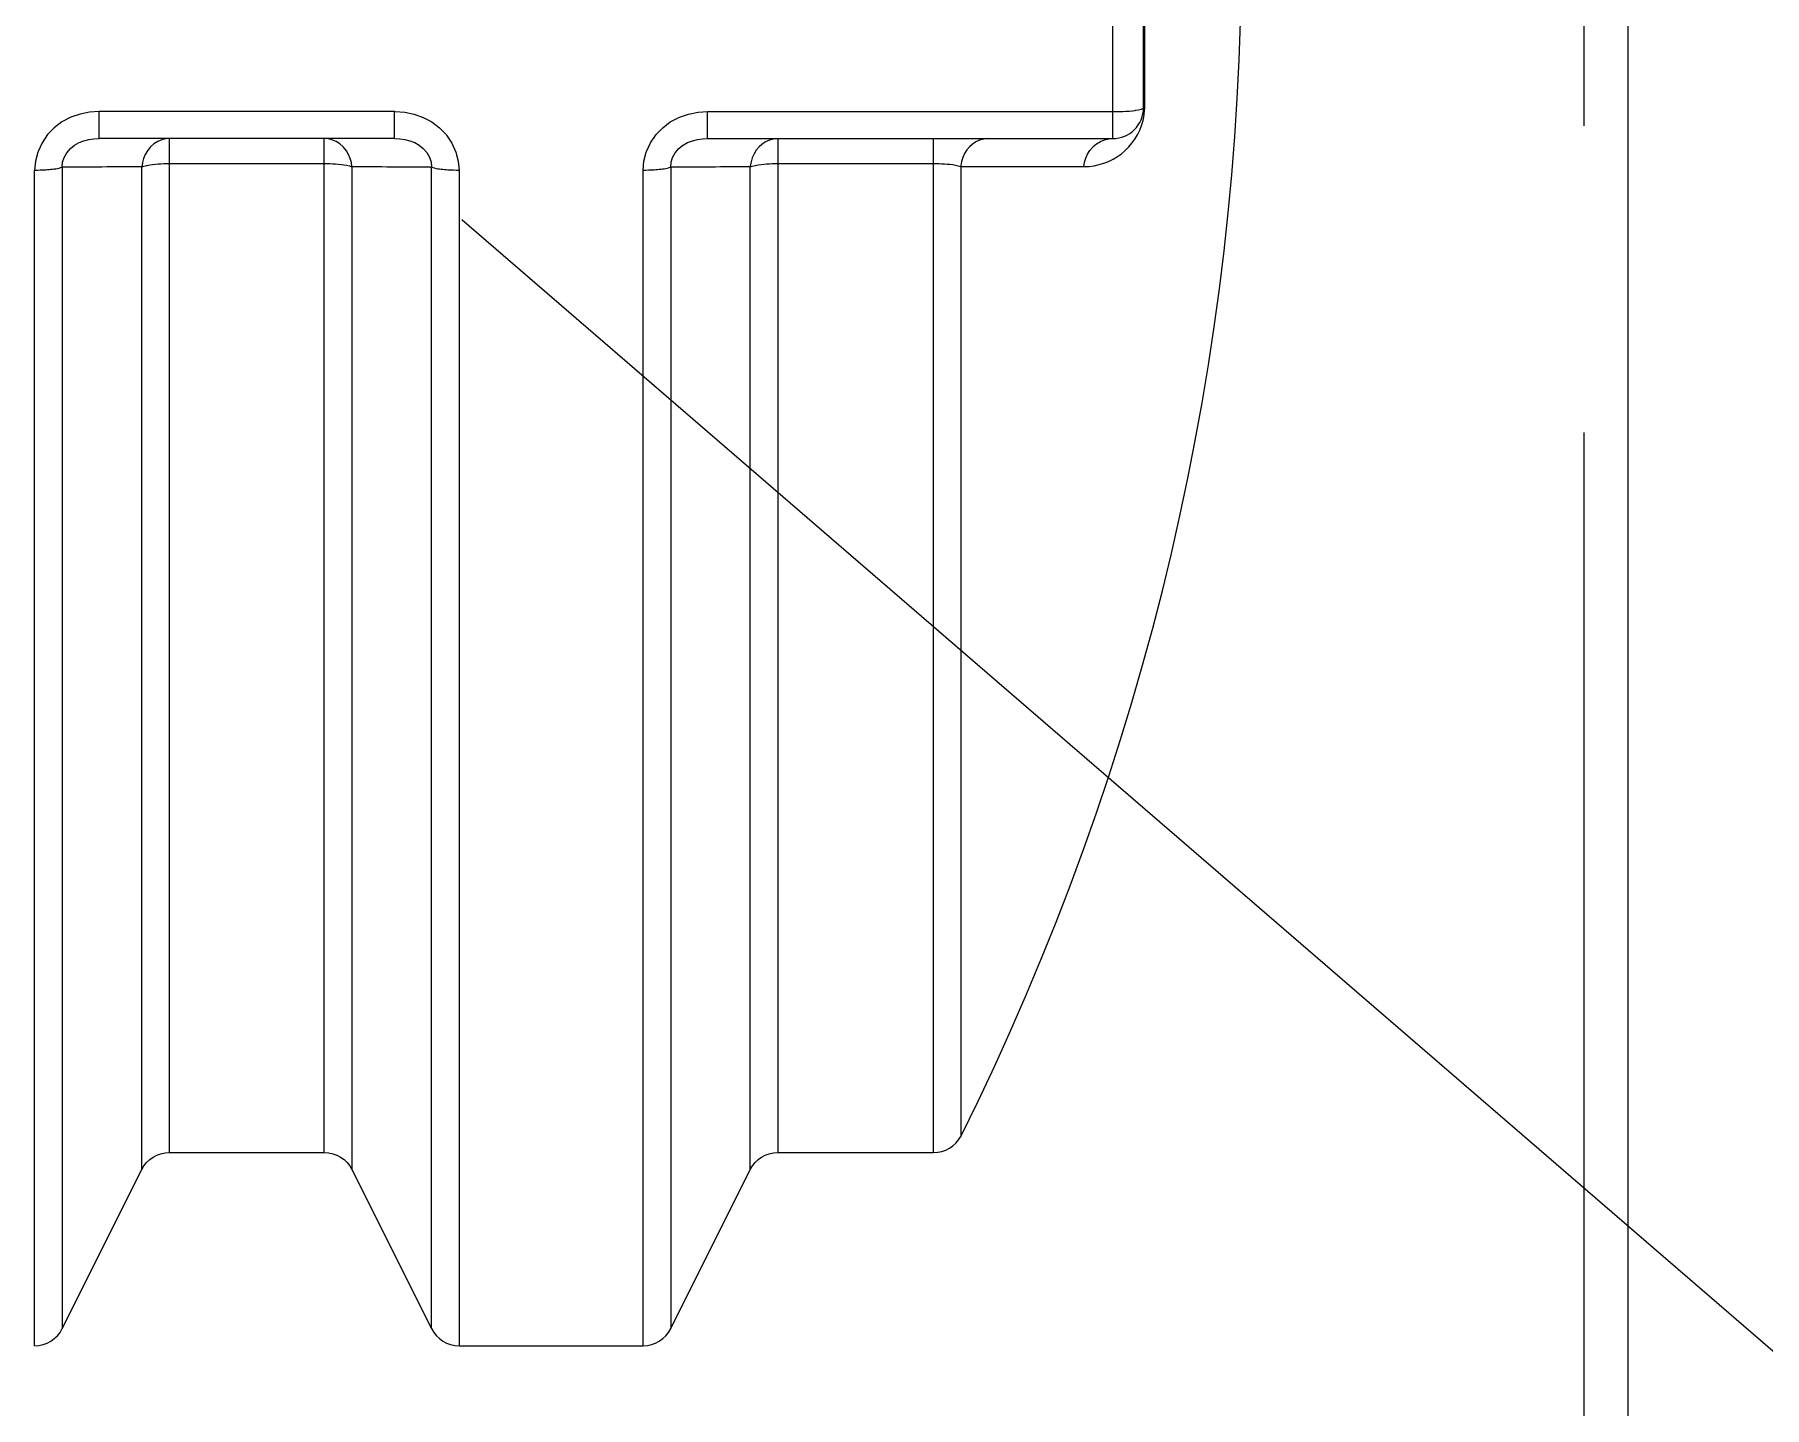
# Model space of a CAD drawing. Header units: millimetres. Extents: x -44713 to 26888, y -13000 to 43000.
# Drawn here: x 9348 to 10243, y 18918 to 19629 of the extents above; entities that cross this region are included whole.
import ezdxf

# ---------------------------------------------------------------- set-up
doc = ezdxf.new("R2010")
doc.units = ezdxf.units.MM
doc.header["$MEASUREMENT"] = 0
doc.linetypes.add('1735 X DT-5BR-Grids$0$CENTER2', pattern=[28.575, 19.05, -3.175, 3.175, -3.175])
doc.layers.add('00-First Floor Projection', color=1, linetype='Continuous')
for name, color, linetype, lineweight in [('07--DIM-2', 2, 'Continuous', 25), ('1735 X DT-5BR-Grids$0$03--GRID', 252, '1735 X DT-5BR-Grids$0$CENTER2', 5), ('1735 X DT-5BR-RFP$0$0-MEP', 251, 'Continuous', 20)]:
    doc.layers.add(name, color=color, linetype=linetype, lineweight=lineweight)
doc.styles.add('1735 X DT-5BR-RFP$0$ARIAL', font='swiss.ttf')
doc.dimstyles.new('1735 X DT-5BR-RFP$0$A&B DIM', dxfattribs={"dimtxt": 250, "dimasz": 250, "dimexe": 100, "dimexo": 100, "dimgap": 0, "dimtad": 0, "dimdec": 0, "dimzin": 12, "dimdsep": 46, "dimtxsty": '1735 X DT-5BR-RFP$0$ARIAL', "dimcen": 0, "dimdle": 100, "dimclrd": 11, "dimclre": 11, "dimclrt": 7, "dimadec": 0, "dimazin": 0, "dimtfac": 1, "dimtdec": 0, "dimtmove": 1, "dimatfit": 2, "dimfxl": 1, "dimtvp": 0.75, "dimtolj": 1, "dimtzin": 12, "dimlwd": 18, "dimlwe": 18, "dimarcsym": 0})

# ---------------------------------------------------------------- blocks, each defined once
blk = doc.blocks.new('1735 X DT-5BR-RFP$0$RUTRUI')
blk.add_lwpolyline([(-2314, 2246.9), (386.21, 2246.9), (386.21, 396.88), (-2314, 396.88)], close=True)
for points in [[(-123.71, 596.88, 0.284048), (-109.4, 605.72), (-68.24, 688.04, -0.284048), (-53.93, 696.89), (26.71, 696.89, 0.275364), (40.78, 705.27, 0.23586), (40.78, 1938.5, 0.275364), (26.71, 1946.89), (-53.93, 1946.89, -0.284048), (-68.24, 1955.73), (-109.4, 2038.05, 0.284048), (-123.71, 2046.9)], [(135.75, 1237.9), (135.66, 1238), (135.59, 1238.13), (135.57, 1238.26), (135.57, 1238.41), (135.58, 1238.45), (135.63, 1238.57), (135.71, 1238.67), (135.81, 1238.76), (135.92, 1238.84), (136.04, 1238.93), (136.1, 1238.98), (136.1, 1404.81, 0.41409), (104.52, 1436.38), (40.78, 1436.38), (40.78, 1938.5)], [(-90.32, 1221.88), (119.45, 1221.88, 0.414187), (135.45, 1237.88), (135.45, 1405.9, 0.414187), (119.45, 1421.9), (-90.32, 1421.9)], [(-123.71, 596.88), (-123.71, 1205.59, 0.016504), (-117.94, 1205.77), (-117.89, 1205.78), (-117.02, 1205.84), (-116.16, 1205.91), (-115.3, 1205.99), (-114.49, 1206.08), (-113.63, 1206.18), (-112.77, 1206.31), (-111.91, 1206.45), (-111.07, 1206.62), (-110.22, 1206.84), (-109.4, 1207.09), (-109.22, 1209.62), (-108.38, 1212.16), (-107, 1214.55), (-105.18, 1216.68), (-103.05, 1218.46), (-102.98, 1218.5), (-100.65, 1219.85), (-98.16, 1220.82), (-95.59, 1221.44), (-92.96, 1221.78), (-90.32, 1221.88), (-90.32, 1235.86), (119.45, 1235.86, 0.003731), (120.51, 1235.87), (121.73, 1235.88), (123.25, 1235.92), (124.77, 1235.98), (126.31, 1236.06), (126.59, 1236.07), (128.14, 1236.18), (129.68, 1236.32), (131.14, 1236.5), (131.33, 1236.53), (132.73, 1236.77), (134.33, 1237.14), (135.1, 1237.4), (135.45, 1237.88)], [(26.7, 1208.98), (26.79, 1208.98), (28.2, 1208.96), (29.62, 1208.92), (31.04, 1208.87), (32.38, 1208.8), (33.81, 1208.71), (35.23, 1208.58), (36.65, 1208.4), (38.04, 1208.15), (39.43, 1207.82), (40.78, 1207.39), (104.52, 1207.39, 0.344047), (135.16, 1231.31, 0.052046), (136.08, 1237.86, 0.01066), (136.11, 1238.98)], [(-368.96, 1221.88), (-370.76, 1221.74), (-372.93, 1221.22), (-375.01, 1220.34), (-376.95, 1219.15), (-378.67, 1217.67), (-378.96, 1217.37), (-380.37, 1215.62), (-381.51, 1213.68), (-382.37, 1211.61), (-382.96, 1209.45), (-383.28, 1207.26, -0.000107), (-424.43, 1207.1), (-424.43, 605.72)], [(-252.33, 1221.88), (-252.26, 1221.88), (-249.62, 1221.77), (-247, 1221.43), (-244.42, 1220.79), (-241.94, 1219.82), (-239.61, 1218.46), (-237.54, 1216.74), (-235.71, 1214.62), (-234.31, 1212.25), (-233.45, 1209.71), (-233.26, 1207.09), (-232.54, 1206.88), (-231.7, 1206.67), (-231.58, 1206.65), (-230.74, 1206.47), (-229.89, 1206.32), (-229.03, 1206.19), (-228.17, 1206.08), (-227.31, 1205.98), (-226.45, 1205.9), (-225.58, 1205.83), (-224.72, 1205.77, 0.015817), (-218.94, 1205.59), (-218.94, 596.88)], [(-53.93, 1221.88), (-56.13, 1221.67), (-58.29, 1221.08), (-60.35, 1220.14), (-62.25, 1218.9), (-63.63, 1217.67), (-65.08, 1215.95), (-66.26, 1214.04), (-67.17, 1211.99), (-67.81, 1209.85), (-68.2, 1207.66), (-68.24, 1207.26, -0.000375), (-109.4, 1207.1), (-109.4, 605.72)], [(-438.75, 596.88), (-438.75, 1205.59, 0.016504), (-432.97, 1205.77), (-432.92, 1205.78), (-432.06, 1205.84), (-431.19, 1205.91), (-430.33, 1205.99), (-429.52, 1206.08), (-428.66, 1206.18), (-427.8, 1206.31), (-426.95, 1206.45), (-426.1, 1206.62), (-425.26, 1206.84), (-424.43, 1207.09)], [(-233.26, 605.72), (-233.26, 1207.09, -0.000321), (-274.42, 1207.26), (-274.42, 688.04)], [(-438.75, 596.88, 0.284048), (-424.43, 605.72), (-383.28, 688.04, -0.284048), (-368.96, 696.89)], [(-368.96, 696.89), (-288.73, 696.89, -0.284048), (-274.42, 688.04), (-233.26, 605.72, 0.284048), (-218.95, 596.88)]]:
    blk.add_lwpolyline(points, format="xyb")
for points in [[(104.52, 1207.39), (104.87, 1209.62), (105.52, 1211.79), (106.46, 1213.87), (107.68, 1215.81), (109.18, 1217.54), (109.36, 1217.72), (111.14, 1219.17), (113.12, 1220.35), (115.25, 1221.21), (117.46, 1221.72), (119.45, 1221.88), (119.45, 1421.9)], [(-405.36, 1221.88), (-405.36, 1235.86), (-410.27, 1235.54), (-415.16, 1234.58), (-419.91, 1232.96), (-424.36, 1230.67), (-424.62, 1230.51), (-428.56, 1227.55), (-431.98, 1223.95), (-434.83, 1219.75), (-436.97, 1215.17), (-437.05, 1214.93), (-438.33, 1210.19), (-438.75, 1205.59)], [(-368.96, 1235.86), (-405.36, 1235.86)], [(-252.33, 1221.87), (-252.33, 1235.86), (-368.96, 1235.86)], [(-252.33, 1235.86), (-252.03, 1235.86), (-247.11, 1235.5), (-242.23, 1234.5), (-237.5, 1232.84), (-233.07, 1230.51), (-229.13, 1227.55), (-225.71, 1223.95), (-225.55, 1223.75), (-222.73, 1219.53), (-220.64, 1214.93), (-219.36, 1210.19), (-218.94, 1205.58)], [(-123.71, 1205.59), (-123.29, 1210.19), (-122.02, 1214.93), (-121.93, 1215.16), (-119.8, 1219.75), (-116.95, 1223.95), (-113.53, 1227.55), (-109.59, 1230.5), (-109.32, 1230.67), (-104.87, 1232.96), (-100.13, 1234.58), (-95.24, 1235.54), (-90.32, 1235.86)], [(-424.43, 1207.09), (-424.25, 1209.62), (-423.42, 1212.16), (-422.03, 1214.55), (-420.21, 1216.68), (-418.08, 1218.46), (-418.01, 1218.5), (-415.68, 1219.85), (-413.2, 1220.82), (-410.62, 1221.44), (-407.99, 1221.78), (-405.35, 1221.88)], [(-368.96, 1221.88), (-405.36, 1221.88)], [(-368.96, 1208.98), (-288.73, 1208.98), (-288.69, 1208.98), (-287.25, 1208.96), (-285.8, 1208.92), (-284.36, 1208.86), (-282.94, 1208.79), (-281.49, 1208.69), (-280.04, 1208.55), (-278.6, 1208.35), (-277.18, 1208.09), (-275.78, 1207.73), (-274.42, 1207.26), (-274.73, 1209.45), (-275.32, 1211.61), (-276.18, 1213.68), (-277.32, 1215.62), (-278.73, 1217.37), (-279.02, 1217.67), (-280.74, 1219.15), (-282.68, 1220.34), (-284.76, 1221.22), (-286.93, 1221.74), (-288.73, 1221.88)], [(-252.33, 1221.88), (-368.96, 1221.88)], [(-368.96, 696.89), (-368.96, 1221.88)], [(-368.96, 696.89), (-368.96, 1221.88)], [(-288.73, 696.89), (-288.73, 1221.88)], [(-53.93, 1221.88), (-53.93, 696.89)], [(26.7, 696.89), (26.7, 1221.88)], [(54.85, 1221.88), (52.68, 1221.67), (50.56, 1221.08), (48.53, 1220.14), (46.66, 1218.89), (45.34, 1217.71), (43.9, 1216.02), (42.73, 1214.14), (41.82, 1212.12), (41.19, 1210), (40.82, 1207.84), (40.78, 1207.39), (40.78, 705.27)], [(-383.27, 688.04), (-383.27, 1207.26), (-382.18, 1207.62), (-380.78, 1207.97), (-380.48, 1208.02), (-379.06, 1208.29), (-377.63, 1208.5), (-376.19, 1208.67), (-374.75, 1208.79), (-373.3, 1208.88), (-371.85, 1208.93), (-370.41, 1208.97), (-368.96, 1208.98)], [(-68.24, 688.04), (-68.24, 1207.26), (-67.14, 1207.63), (-65.74, 1207.97), (-65.45, 1208.03), (-64.03, 1208.29), (-62.6, 1208.5), (-61.16, 1208.67), (-59.71, 1208.79), (-58.27, 1208.88), (-56.82, 1208.93), (-55.37, 1208.97), (-53.93, 1208.98)], [(-53.93, 1208.98), (26.71, 1208.98)], [(-218.94, 596.88), (-123.71, 596.88)]]:
    blk.add_lwpolyline(points)
blk = doc.blocks.new('1735 X DT-5BR-RFP$0$_Open90')
at = {"color": 0, "linetype": 'ByBlock', "lineweight": -2}
for p, q in [((-0.5, 0.5), (0, 0)), ((0, 0), (-1, 0)), ((0, 0), (-0.5, -0.5))]:
    blk.add_line(p, q, dxfattribs=at)
blk = doc.blocks.new('1735 X DT-5BR-Grids')
at = {"layer": '1735 X DT-5BR-Grids$0$03--GRID', "ltscale": 50}
blk.add_line((10150, -2960.853), (10150, 33283.323), dxfattribs=at)
blk = doc.blocks.new('1735 X DT-5BR-RFP')
at = {"layer": '1735 X DT-5BR-RFP$0$0-MEP', "color": 253, "lineweight": 0}
blk.add_leader([(13620.1, 16036.41), (9568.78, 19532.92)], dimstyle='1735 X DT-5BR-RFP$0$A&B DIM', override={"dimasz": 300, "dimclrd": 256, "dimldrblk": '1735 X DT-5BR-RFP$0$_Open90'}, dxfattribs=at)
at = {"layer": '1735 X DT-5BR-RFP$0$0-MEP'}
blk.add_blockref('1735 X DT-5BR-RFP$0$RUTRUI', (9786.35, 18353.12), dxfattribs=at)

msp = doc.modelspace()

# ---------------------------------------------------------------- block references
at = {"layer": '00-First Floor Projection'}
msp.add_blockref('1735 X DT-5BR-RFP', (0, 0), dxfattribs=at)

# ---------------------------------------------------------------- next in the draw order: block references
at = {"layer": '07--DIM-2'}
msp.add_blockref('1735 X DT-5BR-Grids', (0, 0), dxfattribs=at)

doc.saveas('drawing.dxf')
